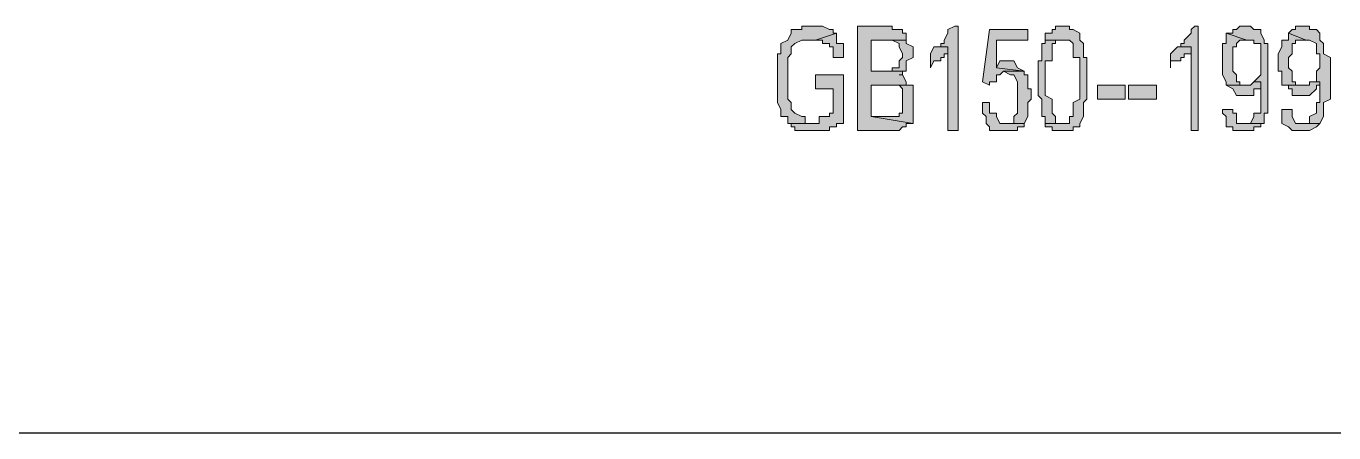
# Model space of a CAD drawing. Header units: millimetres. Extents: x 20 to 821, y 1 to 1134.
# Drawn here: x 671.9 to 739.6, y 989.1 to 1010.1 of the extents above; entities that cross this region are included whole.
import ezdxf

# ---------------------------------------------------------------- set-up
doc = ezdxf.new("R2010")
doc.units = ezdxf.units.MM
doc.layers.add('1', color=7, linetype='Continuous')

msp = doc.modelspace()

# ---------------------------------------------------------------- hatches: boundary and pattern name
h = msp.add_hatch(color=0)
h.dxf.hatch_style = 2
h.paths.add_polyline_path([(712.8, 1010.121732), (712.08, 1010.121732), (712.08, 1009.941732), (711.54, 1009.941732), (711.54, 1009.761732), (711.36, 1009.401732), (711, 1009.221732), (711, 1008.681732), (710.82, 1008.681732), (710.82, 1007.961732), (710.82, 1007.781732), (710.82, 1006.161732), (711, 1005.801732), (711, 1005.441732), (711.36, 1005.441732), (711.36, 1005.081732), (712.8, 1005.081732), (712.26, 1005.081732), (712.26, 1005.441732), (712.08, 1005.441732), (711.72, 1005.621732), (711.54, 1005.801732), (711.54, 1006.161732), (711.36, 1006.341732), (711.36, 1008.501732), (711.54, 1008.681732), (711.54, 1009.041732), (711.72, 1009.221732), (712.08, 1009.401732), (712.8, 1009.401732), (713.88, 1009.761732), (713.7, 1009.761732), (713.7, 1009.941732), (713.52, 1009.941732), (713.16, 1010.121732)])
h = msp.add_hatch(color=0)
h.dxf.hatch_style = 2
h.paths.add_polyline_path([(716.4, 1010.121732), (714.96, 1010.121732), (714.96, 1004.721732), (717.12, 1004.721732), (717.3, 1004.901732), (717.48, 1004.901732), (717.48, 1005.081732), (717.84, 1005.081732), (715.68, 1005.441732), (715.68, 1007.061732), (716.4, 1007.061732), (717.48, 1007.061732), (717.48, 1007.241732), (717.3, 1007.601732), (717.12, 1007.601732), (717.3, 1007.601732), (717.3, 1007.781732), (715.68, 1007.781732), (715.68, 1009.401732), (716.4, 1009.401732), (717.48, 1009.401732), (717.48, 1009.761732), (717.3, 1009.761732), (717.3, 1009.941732), (716.76, 1009.941732), (716.76, 1010.121732)])
h = msp.add_hatch(color=0)
h.dxf.hatch_style = 2
h.paths.add_polyline_path([(720.18, 1010.121732), (720, 1010.121732), (719.64, 1009.941732), (719.64, 1009.761732), (719.46, 1009.401732), (719.46, 1009.221732), (719.28, 1009.221732), (719.28, 1009.041732), (718.92, 1009.041732), (719.64, 1009.041732), (719.64, 1004.721732), (720.18, 1004.721732)])
h = msp.add_hatch(color=0)
h.dxf.hatch_style = 2
h.paths.add_polyline_path([(723.78, 1009.941732), (721.8, 1009.941732), (721.44, 1007.241732), (721.8, 1007.061732), (721.8, 1007.241732), (722.16, 1007.241732), (722.16, 1007.601732), (722.34, 1007.601732), (722.52, 1007.781732), (723.6, 1007.781732), (722.16, 1007.961732), (722.16, 1009.401732), (723.78, 1009.401732)])
h = msp.add_hatch(color=0)
h.dxf.hatch_style = 2
h.paths.add_polyline_path([(725.76, 1010.121732), (725.22, 1010.121732), (725.22, 1009.941732), (725.04, 1009.941732), (725.04, 1009.761732), (724.68, 1009.761732), (724.68, 1009.401732), (725.94, 1009.401732), (726.12, 1009.221732), (726.12, 1008.501732), (726.48, 1008.501732), (726.48, 1008.321732), (726.48, 1007.961732), (726.48, 1006.341732), (726.12, 1006.161732), (726.12, 1005.441732), (725.94, 1005.441732), (725.94, 1005.081732), (725.76, 1005.081732), (724.68, 1005.081732), (724.68, 1004.901732), (725.04, 1004.901732), (725.04, 1004.721732), (726.12, 1004.721732), (726.12, 1004.901732), (726.48, 1004.901732), (726.48, 1005.081732), (726.66, 1005.441732), (726.66, 1006.161732), (726.84, 1006.341732), (726.84, 1008.501732), (726.66, 1008.501732), (726.66, 1009.221732), (726.48, 1009.401732), (726.48, 1009.761732), (726.12, 1009.941732), (725.94, 1009.941732), (725.94, 1010.121732)])
h = msp.add_hatch(color=0)
h.dxf.hatch_style = 2
h.paths.add_polyline_path([(732.6, 1010.121732), (732.42, 1010.121732), (732.24, 1009.941732), (732.24, 1009.761732), (731.88, 1009.401732), (731.88, 1009.221732), (731.7, 1009.221732), (731.7, 1009.041732), (731.52, 1009.041732), (732.24, 1009.041732), (732.24, 1004.721732), (732.6, 1004.721732)])
h = msp.add_hatch(color=0)
h.dxf.hatch_style = 2
h.paths.add_polyline_path([(735.12, 1010.121732), (734.76, 1010.121732), (734.58, 1009.941732), (734.4, 1009.941732), (734.4, 1009.761732), (734.04, 1009.761732), (735.12, 1009.401732), (735.48, 1009.401732), (735.48, 1009.221732), (735.84, 1009.221732), (735.84, 1009.041732), (735.84, 1007.961732), (735.84, 1007.781732), (735.84, 1007.601732), (735.48, 1007.241732), (735.84, 1007.241732), (735.84, 1007.061732), (735.84, 1005.621732), (735.48, 1005.621732), (735.48, 1005.441732), (735.3, 1005.081732), (735.12, 1005.081732), (735.84, 1005.081732), (736.02, 1005.081732), (736.02, 1005.441732), (736.02, 1005.621732), (736.2, 1005.621732), (736.2, 1009.221732), (736.02, 1009.221732), (736.02, 1009.401732), (735.84, 1009.761732), (735.84, 1009.941732), (735.48, 1009.941732), (735.3, 1010.121732)])
h = msp.add_hatch(color=0)
h.dxf.hatch_style = 2
h.paths.add_polyline_path([(738, 1010.121732), (737.64, 1010.121732), (737.64, 1009.941732), (737.46, 1009.941732), (737.28, 1009.761732), (738.18, 1009.401732), (738.36, 1009.401732), (738.72, 1009.221732), (738.72, 1008.681732), (738.9, 1008.681732), (738.9, 1007.961732), (738.72, 1007.781732), (738.72, 1007.241732), (738.36, 1007.241732), (738.9, 1007.241732), (738.9, 1007.061732), (738.9, 1006.161732), (738.72, 1006.161732), (738.72, 1005.621732), (738.36, 1005.441732), (738.36, 1005.081732), (738.18, 1005.081732), (738, 1005.081732), (738.9, 1005.081732), (739.08, 1005.441732), (739.08, 1006.161732), (739.44, 1006.341732), (739.44, 1008.501732), (739.08, 1008.681732), (739.08, 1009.221732), (738.9, 1009.401732), (738.9, 1009.761732), (738.72, 1009.941732), (738.36, 1009.941732), (738.36, 1010.121732)])
h = msp.add_hatch(color=0)
h.dxf.hatch_style = 2
h.paths.add_polyline_path([(713.88, 1009.761732), (712.8, 1009.401732), (713.16, 1009.401732), (713.16, 1009.221732), (713.52, 1009.221732), (713.52, 1009.041732), (713.7, 1009.041732), (713.7, 1008.681732), (713.7, 1008.501732), (714.24, 1008.501732), (714.24, 1009.221732), (713.88, 1009.221732)])
h = msp.add_hatch(color=0)
h.dxf.hatch_style = 2
h.paths.add_polyline_path([(717.48, 1009.401732), (716.4, 1009.401732), (716.58, 1009.401732), (716.76, 1009.401732), (717.12, 1009.221732), (717.12, 1009.041732), (717.3, 1008.681732), (717.3, 1008.501732), (717.12, 1008.321732), (717.12, 1007.961732), (716.76, 1007.961732), (716.76, 1007.781732), (716.58, 1007.781732), (716.4, 1007.781732), (715.68, 1007.781732), (717.3, 1007.781732), (717.48, 1007.781732), (717.48, 1007.961732), (717.48, 1008.321732), (717.84, 1008.501732), (717.84, 1009.041732), (717.48, 1009.221732)])
h = msp.add_hatch(color=0)
h.dxf.hatch_style = 2
h.paths.add_polyline_path([(724.68, 1009.401732), (724.68, 1009.221732), (724.5, 1009.221732), (724.5, 1008.321732), (724.32, 1008.321732), (724.32, 1006.521732), (724.5, 1006.341732), (724.5, 1005.621732), (724.5, 1005.441732), (724.68, 1005.441732), (724.68, 1005.081732), (725.76, 1005.081732), (725.22, 1005.081732), (725.22, 1005.441732), (725.04, 1005.621732), (725.04, 1006.341732), (724.68, 1006.521732), (724.68, 1008.321732), (725.04, 1008.321732), (725.04, 1009.221732), (725.22, 1009.221732), (725.22, 1009.401732), (725.4, 1009.401732), (725.76, 1009.401732)])
h = msp.add_hatch(color=0)
h.dxf.hatch_style = 2
h.paths.add_polyline_path([(734.04, 1009.761732), (734.04, 1009.221732), (733.86, 1009.221732), (733.86, 1007.601732), (734.04, 1007.241732), (734.04, 1007.061732), (735.12, 1007.061732), (734.76, 1007.061732), (734.76, 1007.241732), (734.58, 1007.241732), (734.58, 1007.601732), (734.4, 1007.781732), (734.4, 1009.041732), (734.58, 1009.041732), (734.58, 1009.221732), (734.76, 1009.401732), (735.12, 1009.401732)])
h = msp.add_hatch(color=0)
h.dxf.hatch_style = 2
h.paths.add_polyline_path([(737.28, 1009.761732), (737.28, 1009.401732), (736.92, 1009.401732), (736.92, 1009.041732), (736.74, 1008.681732), (736.74, 1007.781732), (736.92, 1007.781732), (736.92, 1007.061732), (737.28, 1007.061732), (738.18, 1007.061732), (738, 1007.061732), (737.64, 1007.061732), (737.64, 1007.241732), (737.46, 1007.241732), (737.46, 1007.601732), (737.46, 1007.781732), (737.28, 1007.961732), (737.28, 1008.501732), (737.46, 1008.681732), (737.46, 1009.221732), (737.64, 1009.221732), (737.64, 1009.401732), (738, 1009.401732), (738.18, 1009.401732)])
h = msp.add_hatch(color=0)
h.dxf.hatch_style = 2
h.paths.add_polyline_path([(718.92, 1009.041732), (718.74, 1008.681732), (718.74, 1007.961732), (718.92, 1008.321732), (719.28, 1008.321732), (719.28, 1008.501732), (719.46, 1008.501732), (719.46, 1008.681732), (719.64, 1008.681732), (719.64, 1009.041732)])
h = msp.add_hatch(color=0)
h.dxf.hatch_style = 2
h.paths.add_polyline_path([(731.52, 1009.041732), (731.16, 1008.681732), (731.16, 1007.961732), (731.16, 1008.321732), (731.7, 1008.321732), (731.7, 1008.501732), (731.88, 1008.501732), (731.88, 1008.681732), (732.24, 1008.681732), (732.24, 1009.041732)])
h = msp.add_hatch(color=0)
h.dxf.hatch_style = 2
h.paths.add_polyline_path([(722.88, 1008.321732), (722.34, 1008.321732), (722.16, 1007.961732), (723.6, 1007.781732), (723.24, 1007.961732), (723.06, 1008.321732)])
h = msp.add_hatch(color=0)
h.dxf.hatch_style = 2
h.paths.add_polyline_path([(723.6, 1007.781732), (722.52, 1007.781732), (722.88, 1007.601732), (723.06, 1007.601732), (723.24, 1007.241732), (723.24, 1005.621732), (723.06, 1005.441732), (723.06, 1005.081732), (722.88, 1005.081732), (722.52, 1005.081732), (723.6, 1005.081732), (723.78, 1005.441732), (723.78, 1006.161732), (723.96, 1006.341732), (723.96, 1006.881732), (723.78, 1006.881732), (723.78, 1007.601732), (723.6, 1007.601732)])
h = msp.add_hatch(color=0)
h.dxf.hatch_style = 2
h.paths.add_polyline_path([(714.24, 1007.601732), (712.8, 1007.601732), (712.8, 1006.881732), (713.7, 1006.881732), (713.7, 1005.801732), (713.7, 1005.621732), (713.52, 1005.621732), (713.52, 1005.441732), (713.16, 1005.441732), (712.98, 1005.441732), (712.98, 1005.081732), (711.36, 1005.081732), (711.54, 1005.081732), (711.54, 1004.901732), (711.72, 1004.901732), (711.72, 1004.721732), (712.08, 1004.721732), (712.26, 1004.721732), (713.52, 1004.721732), (713.52, 1004.901732), (713.88, 1004.901732), (713.88, 1005.081732), (714.24, 1005.081732), (714.24, 1005.441732)])
h = msp.add_hatch(color=0)
h.dxf.hatch_style = 2
h.paths.add_polyline_path([(735.48, 1007.241732), (735.3, 1007.061732), (734.04, 1007.061732), (734.4, 1006.881732), (734.58, 1006.521732), (735.48, 1006.521732), (735.48, 1006.881732), (735.84, 1006.881732), (735.84, 1007.061732), (735.84, 1007.241732)])
h = msp.add_hatch(color=0)
h.dxf.hatch_style = 2
h.paths.add_polyline_path([(738.36, 1007.241732), (738.36, 1007.061732), (738.18, 1007.061732), (737.28, 1007.061732), (737.28, 1006.881732), (737.46, 1006.881732), (737.46, 1006.521732), (738.36, 1006.521732), (738.72, 1006.881732), (738.72, 1007.061732), (738.9, 1007.061732), (738.9, 1007.241732)])
h = msp.add_hatch(color=0)
h.dxf.hatch_style = 2
h.paths.add_polyline_path([(717.48, 1007.061732), (716.4, 1007.061732), (716.58, 1007.061732), (717.12, 1007.061732), (717.3, 1006.881732), (717.3, 1005.621732), (717.12, 1005.621732), (717.12, 1005.441732), (716.76, 1005.441732), (716.58, 1005.441732), (715.68, 1005.441732), (717.84, 1005.081732), (717.84, 1007.061732)])
h = msp.add_hatch(color=0)
h.dxf.hatch_style = 2
h.paths.add_polyline_path([(727.38, 1006.341732), (727.38, 1007.061732), (728.82, 1007.061732), (728.82, 1006.341732)])
h = msp.add_hatch(color=0)
h.dxf.hatch_style = 2
h.paths.add_polyline_path([(729, 1006.341732), (729, 1007.061732), (730.44, 1007.061732), (730.44, 1006.341732)])
h = msp.add_hatch(color=0)
h.dxf.hatch_style = 2
h.paths.add_polyline_path([(721.8, 1006.161732), (721.44, 1006.161732), (721.44, 1005.801732), (721.44, 1005.621732), (721.62, 1005.441732), (721.62, 1005.081732), (721.8, 1004.901732), (721.8, 1004.721732), (722.16, 1004.721732), (723.24, 1004.721732), (723.24, 1004.901732), (723.6, 1004.901732), (723.6, 1005.081732), (722.34, 1005.081732), (722.16, 1005.441732), (722.16, 1005.621732), (721.8, 1005.621732)])
h = msp.add_hatch(color=0)
h.dxf.hatch_style = 2
h.paths.add_polyline_path([(734.4, 1005.801732), (733.86, 1005.801732), (733.86, 1005.621732), (734.04, 1005.441732), (734.04, 1004.901732), (734.4, 1004.901732), (734.4, 1004.721732), (734.58, 1004.721732), (735.48, 1004.721732), (735.48, 1004.901732), (735.84, 1004.901732), (735.84, 1005.081732), (735.12, 1005.081732), (734.58, 1005.081732), (734.58, 1005.441732), (734.58, 1005.621732), (734.4, 1005.621732)])
h = msp.add_hatch(color=0)
h.dxf.hatch_style = 2
h.paths.add_polyline_path([(737.46, 1005.801732), (736.92, 1005.801732), (736.92, 1005.621732), (736.92, 1005.081732), (737.28, 1004.901732), (737.46, 1004.721732), (738.36, 1004.721732), (738.72, 1004.901732), (738.9, 1005.081732), (738, 1005.081732), (737.64, 1005.081732), (737.46, 1005.441732)])

# ---------------------------------------------------------------- linework, layer by layer
at = {"layer": '1', "color": 0, "lineweight": 5}
for points in [[(712.8, 1010.121732), (712.08, 1010.121732), (712.08, 1009.941732), (711.54, 1009.941732), (711.54, 1009.761732), (711.36, 1009.401732), (711, 1009.221732), (711, 1008.681732), (710.82, 1008.681732), (710.82, 1007.961732), (710.82, 1007.781732), (710.82, 1006.161732), (711, 1005.801732), (711, 1005.441732), (711.36, 1005.441732), (711.36, 1005.081732), (712.8, 1005.081732), (712.26, 1005.081732), (712.26, 1005.441732), (712.08, 1005.441732), (711.72, 1005.621732), (711.54, 1005.801732), (711.54, 1006.161732), (711.36, 1006.341732), (711.36, 1008.501732), (711.54, 1008.681732), (711.54, 1009.041732), (711.72, 1009.221732), (712.08, 1009.401732), (712.8, 1009.401732), (713.88, 1009.761732), (713.7, 1009.761732), (713.7, 1009.941732), (713.52, 1009.941732), (713.16, 1010.121732), (712.8, 1010.121732)], [(716.4, 1010.121732), (714.96, 1010.121732), (714.96, 1004.721732), (717.12, 1004.721732), (717.3, 1004.901732), (717.48, 1004.901732), (717.48, 1005.081732), (717.84, 1005.081732), (715.68, 1005.441732), (715.68, 1007.061732), (716.4, 1007.061732), (717.48, 1007.061732), (717.48, 1007.241732), (717.3, 1007.601732), (717.12, 1007.601732), (717.3, 1007.601732), (717.3, 1007.601732), (717.3, 1007.781732), (715.68, 1007.781732), (715.68, 1009.401732), (716.4, 1009.401732), (717.48, 1009.401732), (717.48, 1009.761732), (717.3, 1009.761732), (717.3, 1009.941732), (716.76, 1009.941732), (716.76, 1010.121732), (716.4, 1010.121732)], [(720.18, 1010.121732), (720, 1010.121732), (719.64, 1009.941732), (719.64, 1009.761732), (719.46, 1009.401732), (719.46, 1009.221732), (719.28, 1009.221732), (719.28, 1009.041732), (718.92, 1009.041732), (719.64, 1009.041732), (719.64, 1004.721732), (720.18, 1004.721732), (720.18, 1010.121732)], [(723.78, 1009.941732), (721.8, 1009.941732), (721.44, 1007.241732), (721.8, 1007.061732), (721.8, 1007.241732), (722.16, 1007.241732), (722.16, 1007.601732), (722.34, 1007.601732), (722.52, 1007.781732), (723.6, 1007.781732), (722.16, 1007.961732), (722.16, 1009.401732), (723.78, 1009.401732), (723.78, 1009.941732)], [(725.76, 1010.121732), (725.22, 1010.121732), (725.22, 1009.941732), (725.04, 1009.941732), (725.04, 1009.761732), (724.68, 1009.761732), (724.68, 1009.401732), (725.94, 1009.401732), (726.12, 1009.221732), (726.12, 1008.501732), (726.48, 1008.501732), (726.48, 1008.321732), (726.48, 1007.961732), (726.48, 1006.341732), (726.12, 1006.161732), (726.12, 1005.441732), (725.94, 1005.441732), (725.94, 1005.081732), (725.76, 1005.081732), (724.68, 1005.081732), (724.68, 1004.901732), (725.04, 1004.901732), (725.04, 1004.721732), (726.12, 1004.721732), (726.12, 1004.901732), (726.48, 1004.901732), (726.48, 1005.081732), (726.66, 1005.441732), (726.66, 1006.161732), (726.84, 1006.341732), (726.84, 1008.501732), (726.66, 1008.501732), (726.66, 1009.221732), (726.48, 1009.401732), (726.48, 1009.761732), (726.12, 1009.941732), (725.94, 1009.941732), (725.94, 1010.121732), (725.76, 1010.121732)], [(732.6, 1010.121732), (732.42, 1010.121732), (732.24, 1009.941732), (732.24, 1009.761732), (731.88, 1009.401732), (731.88, 1009.221732), (731.7, 1009.221732), (731.7, 1009.041732), (731.52, 1009.041732), (732.24, 1009.041732), (732.24, 1004.721732), (732.6, 1004.721732), (732.6, 1010.121732)], [(735.12, 1010.121732), (734.76, 1010.121732), (734.58, 1009.941732), (734.4, 1009.941732), (734.4, 1009.761732), (734.04, 1009.761732), (735.12, 1009.401732), (735.48, 1009.401732), (735.48, 1009.221732), (735.84, 1009.221732), (735.84, 1009.041732), (735.84, 1007.961732), (735.84, 1007.781732), (735.84, 1007.601732), (735.48, 1007.241732), (735.84, 1007.241732), (735.84, 1007.061732), (735.84, 1005.621732), (735.48, 1005.621732), (735.48, 1005.441732), (735.3, 1005.081732), (735.12, 1005.081732), (735.84, 1005.081732), (736.02, 1005.081732), (736.02, 1005.441732), (736.02, 1005.621732), (736.2, 1005.621732), (736.2, 1009.221732), (736.02, 1009.221732), (736.02, 1009.401732), (735.84, 1009.761732), (735.84, 1009.941732), (735.48, 1009.941732), (735.3, 1010.121732), (735.12, 1010.121732)], [(738, 1010.121732), (737.64, 1010.121732), (737.64, 1009.941732), (737.46, 1009.941732), (737.28, 1009.761732), (738.18, 1009.401732), (738.36, 1009.401732), (738.72, 1009.221732), (738.72, 1008.681732), (738.9, 1008.681732), (738.9, 1007.961732), (738.72, 1007.781732), (738.72, 1007.241732), (738.36, 1007.241732), (738.9, 1007.241732), (738.9, 1007.061732), (738.9, 1006.161732), (738.72, 1006.161732), (738.72, 1005.621732), (738.36, 1005.441732), (738.36, 1005.081732), (738.18, 1005.081732), (738, 1005.081732), (738.9, 1005.081732), (739.08, 1005.441732), (739.08, 1006.161732), (739.44, 1006.341732), (739.44, 1008.501732), (739.08, 1008.681732), (739.08, 1009.221732), (738.9, 1009.401732), (738.9, 1009.761732), (738.72, 1009.941732), (738.36, 1009.941732), (738.36, 1010.121732), (738, 1010.121732)], [(713.88, 1009.761732), (712.8, 1009.401732), (713.16, 1009.401732), (713.16, 1009.221732), (713.52, 1009.221732), (713.52, 1009.041732), (713.7, 1009.041732), (713.7, 1008.681732), (713.7, 1008.501732), (714.24, 1008.501732), (714.24, 1009.221732), (713.88, 1009.221732), (713.88, 1009.761732)], [(717.48, 1009.401732), (716.4, 1009.401732), (716.58, 1009.401732), (716.76, 1009.401732), (717.12, 1009.221732), (717.12, 1009.041732), (717.3, 1008.681732), (717.3, 1008.501732), (717.12, 1008.321732), (717.12, 1007.961732), (716.76, 1007.961732), (716.76, 1007.781732), (716.58, 1007.781732), (716.4, 1007.781732), (715.68, 1007.781732), (717.3, 1007.781732), (717.48, 1007.781732), (717.48, 1007.961732), (717.48, 1008.321732), (717.84, 1008.501732), (717.84, 1009.041732), (717.48, 1009.221732), (717.48, 1009.401732)], [(724.68, 1009.401732), (724.68, 1009.221732), (724.5, 1009.221732), (724.5, 1008.321732), (724.32, 1008.321732), (724.32, 1006.521732), (724.5, 1006.341732), (724.5, 1005.621732), (724.5, 1005.621732), (724.5, 1005.441732), (724.68, 1005.441732), (724.68, 1005.081732), (725.76, 1005.081732), (725.22, 1005.081732), (725.22, 1005.441732), (725.04, 1005.621732), (725.04, 1006.341732), (724.68, 1006.521732), (724.68, 1008.321732), (725.04, 1008.321732), (725.04, 1009.221732), (725.22, 1009.221732), (725.22, 1009.401732), (725.4, 1009.401732), (725.76, 1009.401732), (724.68, 1009.401732)], [(734.04, 1009.761732), (734.04, 1009.221732), (733.86, 1009.221732), (733.86, 1007.601732), (734.04, 1007.241732), (734.04, 1007.061732), (735.12, 1007.061732), (734.76, 1007.061732), (734.76, 1007.241732), (734.58, 1007.241732), (734.58, 1007.601732), (734.4, 1007.781732), (734.4, 1009.041732), (734.58, 1009.041732), (734.58, 1009.221732), (734.76, 1009.401732), (735.12, 1009.401732), (734.04, 1009.761732)], [(737.28, 1009.761732), (737.28, 1009.401732), (736.92, 1009.401732), (736.92, 1009.041732), (736.74, 1008.681732), (736.74, 1007.781732), (736.92, 1007.781732), (736.92, 1007.061732), (737.28, 1007.061732), (738.18, 1007.061732), (738, 1007.061732), (737.64, 1007.061732), (737.64, 1007.241732), (737.46, 1007.241732), (737.46, 1007.601732), (737.46, 1007.781732), (737.28, 1007.961732), (737.28, 1008.501732), (737.46, 1008.681732), (737.46, 1009.221732), (737.64, 1009.221732), (737.64, 1009.401732), (738, 1009.401732), (738.18, 1009.401732), (737.28, 1009.761732)], [(718.92, 1009.041732), (718.74, 1008.681732), (718.74, 1007.961732), (718.92, 1008.321732), (719.28, 1008.321732), (719.28, 1008.501732), (719.46, 1008.501732), (719.46, 1008.681732), (719.64, 1008.681732), (719.64, 1009.041732), (718.92, 1009.041732)], [(731.52, 1009.041732), (731.16, 1008.681732), (731.16, 1007.961732), (731.16, 1008.321732), (731.7, 1008.321732), (731.7, 1008.501732), (731.88, 1008.501732), (731.88, 1008.681732), (732.24, 1008.681732), (732.24, 1009.041732), (731.52, 1009.041732)], [(722.88, 1008.321732), (722.34, 1008.321732), (722.16, 1007.961732), (723.6, 1007.781732), (723.24, 1007.961732), (723.06, 1008.321732), (722.88, 1008.321732)], [(723.6, 1007.781732), (722.52, 1007.781732), (722.88, 1007.601732), (723.06, 1007.601732), (723.24, 1007.241732), (723.24, 1005.621732), (723.06, 1005.441732), (723.06, 1005.081732), (722.88, 1005.081732), (722.88, 1005.081732), (722.52, 1005.081732), (723.6, 1005.081732), (723.78, 1005.441732), (723.78, 1006.161732), (723.96, 1006.341732), (723.96, 1006.881732), (723.78, 1006.881732), (723.78, 1007.601732), (723.6, 1007.601732), (723.6, 1007.781732)], [(714.24, 1007.601732), (712.8, 1007.601732), (712.8, 1006.881732), (713.7, 1006.881732), (713.7, 1005.801732), (713.7, 1005.621732), (713.52, 1005.621732), (713.52, 1005.441732), (713.16, 1005.441732), (712.98, 1005.441732), (712.98, 1005.081732), (711.36, 1005.081732), (711.54, 1005.081732), (711.54, 1004.901732), (711.72, 1004.901732), (711.72, 1004.721732), (712.08, 1004.721732), (712.26, 1004.721732), (712.26, 1004.721732), (713.52, 1004.721732), (713.52, 1004.901732), (713.88, 1004.901732), (713.88, 1005.081732), (714.24, 1005.081732), (714.24, 1005.441732), (714.24, 1007.601732)], [(735.48, 1007.241732), (735.3, 1007.061732), (734.04, 1007.061732), (734.4, 1006.881732), (734.58, 1006.521732), (735.48, 1006.521732), (735.48, 1006.881732), (735.84, 1006.881732), (735.84, 1007.061732), (735.84, 1007.241732), (735.48, 1007.241732)], [(738.36, 1007.241732), (738.36, 1007.061732), (738.18, 1007.061732), (737.28, 1007.061732), (737.28, 1006.881732), (737.46, 1006.881732), (737.46, 1006.521732), (738.36, 1006.521732), (738.72, 1006.881732), (738.72, 1007.061732), (738.9, 1007.061732), (738.9, 1007.241732), (738.36, 1007.241732)], [(717.48, 1007.061732), (716.4, 1007.061732), (716.58, 1007.061732), (717.12, 1007.061732), (717.3, 1006.881732), (717.3, 1005.621732), (717.12, 1005.621732), (717.12, 1005.441732), (716.76, 1005.441732), (716.58, 1005.441732), (715.68, 1005.441732), (717.84, 1005.081732), (717.84, 1007.061732), (717.48, 1007.061732)], [(727.38, 1006.341732), (727.38, 1007.061732), (728.82, 1007.061732), (728.82, 1006.341732), (727.38, 1006.341732)], [(729, 1006.341732), (729, 1007.061732), (730.44, 1007.061732), (730.44, 1006.341732), (729, 1006.341732)], [(721.8, 1006.161732), (721.44, 1006.161732), (721.44, 1005.801732), (721.44, 1005.621732), (721.62, 1005.441732), (721.62, 1005.081732), (721.8, 1004.901732), (721.8, 1004.721732), (722.16, 1004.721732), (723.24, 1004.721732), (723.24, 1004.901732), (723.24, 1004.901732), (723.6, 1004.901732), (723.6, 1005.081732), (722.34, 1005.081732), (722.16, 1005.441732), (722.16, 1005.621732), (721.8, 1005.621732), (721.8, 1006.161732)], [(734.4, 1005.801732), (733.86, 1005.801732), (733.86, 1005.621732), (734.04, 1005.441732), (734.04, 1004.901732), (734.4, 1004.901732), (734.4, 1004.721732), (734.58, 1004.721732), (735.48, 1004.721732), (735.48, 1004.901732), (735.84, 1004.901732), (735.84, 1005.081732), (735.12, 1005.081732), (734.58, 1005.081732), (734.58, 1005.441732), (734.58, 1005.621732), (734.4, 1005.621732), (734.4, 1005.801732)], [(737.46, 1005.801732), (736.92, 1005.801732), (736.92, 1005.621732), (736.92, 1005.081732), (737.28, 1004.901732), (737.46, 1004.721732), (738.36, 1004.721732), (738.72, 1004.901732), (738.9, 1005.081732), (738, 1005.081732), (737.64, 1005.081732), (737.46, 1005.441732), (737.46, 1005.801732)]]:
    msp.add_lwpolyline(points, dxfattribs=at)
at = {"layer": '1', "color": 0, "lineweight": 25}
msp.add_lwpolyline([(557.64, 989.061732), (821.16, 989.061732)], dxfattribs=at)

doc.saveas('drawing.dxf')
